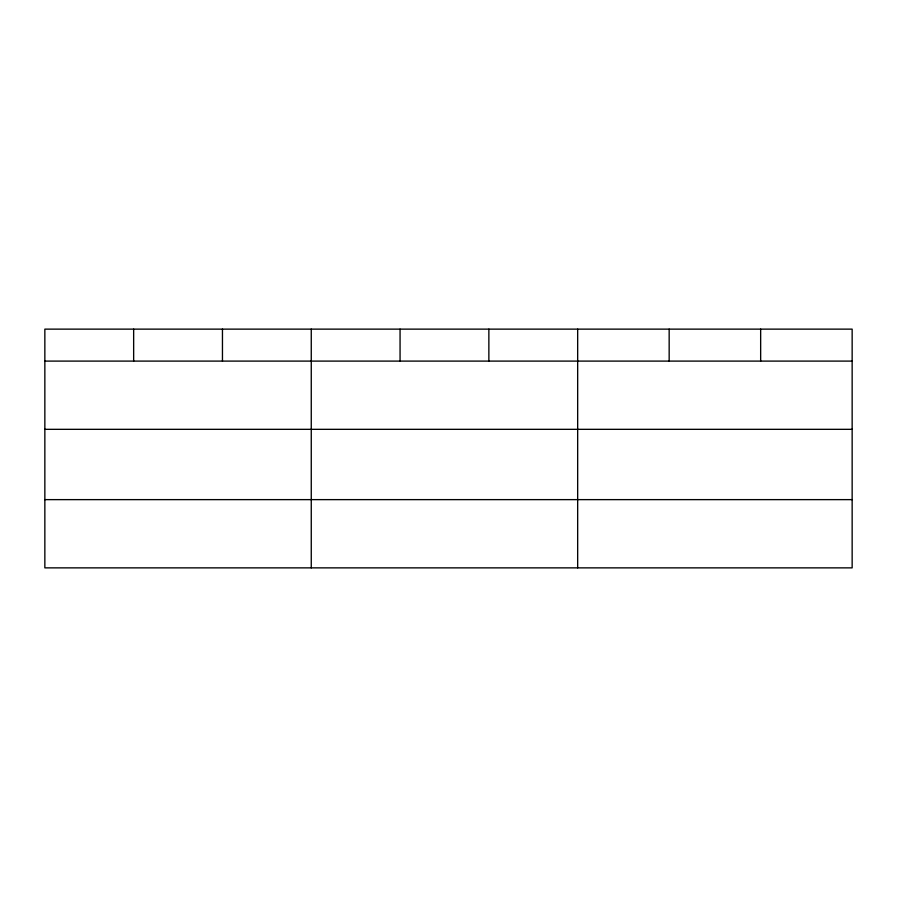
<?xml version="1.0" encoding="UTF-8"?>
<svg xmlns="http://www.w3.org/2000/svg" width="897" height="897" viewBox="0 0 897 897"><rect width="100%" height="100%" fill="white"/><g stroke="black" fill="none" stroke-linecap="round" stroke-linejoin="round"><path stroke-width="1.35" d="M852.15 429.327L852.15 329.132L44.85 329.132L44.85 567.868L852.15 567.868L852.15 429.327L44.85 429.327M44.85 361.099L852.15 361.099M44.85 499.629L852.15 499.629M760.656 329.132L760.656 361.099M669.162 329.132L669.162 361.099M577.668 329.132L577.668 567.868M488.865 329.132L488.865 361.099M400.062 329.132L400.062 361.099M311.259 329.132L311.259 567.868M222.456 329.132L222.456 361.099M133.653 329.132L133.653 361.099"/></g></svg>
